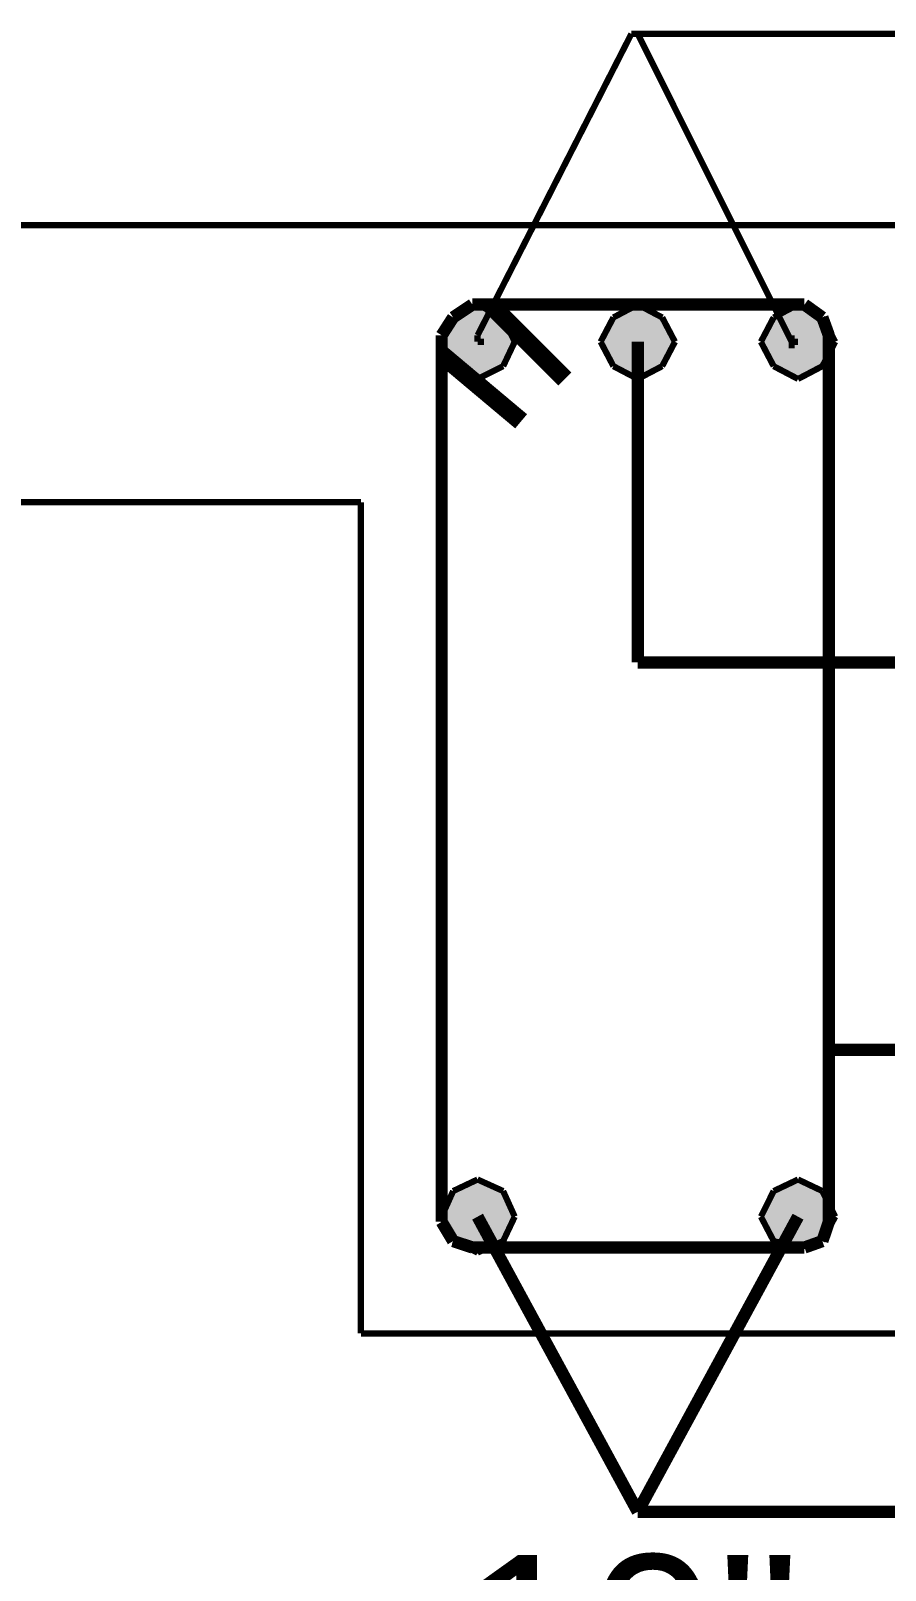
# Model space of a CAD drawing. Header units: millimetres. Extents: x 5 to 350, y 3 to 213.
# Drawn here: x 190.53 to 202.28, y 157.52 to 178.69 of the extents above; entities that cross this region are included whole.
import ezdxf

# ---------------------------------------------------------------- set-up
doc = ezdxf.new("R2010")
doc.units = ezdxf.units.MM
for name, color, linetype in [('H', 251, 'Continuous'), ('P', 255, 'Continuous'), ('T', 255, 'Continuous')]:
    doc.layers.add(name, color=color, linetype=linetype)
doc.styles.get("Standard").update_dxf_attribs({"font": 'arial.ttf'})

msp = doc.modelspace()

# ---------------------------------------------------------------- hatches: boundary and pattern name
at = {"layer": 'H', "linetype": 'Continuous'}
for points in [[(196.338, 174.748), (196.674, 174.925), (197.026, 174.748), (196.338, 174.748)], [(198.543, 174.748), (198.878, 174.925), (199.214, 174.748), (198.543, 174.748)], [(200.748, 174.748), (201.083, 174.925), (201.418, 174.748), (200.748, 174.748)], [(196.18, 174.413), (196.338, 174.748), (197.185, 174.413), (196.18, 174.413)], [(197.185, 174.413), (196.338, 174.748), (197.026, 174.748), (197.185, 174.413)], [(198.367, 174.413), (198.543, 174.748), (199.39, 174.413), (198.367, 174.413)], [(199.39, 174.413), (198.543, 174.748), (199.214, 174.748), (199.39, 174.413)], [(200.572, 174.413), (200.748, 174.748), (201.595, 174.413), (200.572, 174.413)], [(201.595, 174.413), (200.748, 174.748), (201.418, 174.748), (201.595, 174.413)], [(196.338, 174.078), (196.18, 174.413), (197.026, 174.078), (196.338, 174.078)], [(197.026, 174.078), (196.18, 174.413), (197.185, 174.413), (197.026, 174.078)], [(198.543, 174.078), (198.367, 174.413), (199.214, 174.078), (198.543, 174.078)], [(199.214, 174.078), (198.367, 174.413), (199.39, 174.413), (199.214, 174.078)], [(200.748, 174.078), (200.572, 174.413), (201.418, 174.078), (200.748, 174.078)], [(201.418, 174.078), (200.572, 174.413), (201.595, 174.413), (201.418, 174.078)], [(196.674, 173.902), (196.338, 174.078), (197.026, 174.078), (196.674, 173.902)], [(198.878, 173.902), (198.543, 174.078), (199.214, 174.078), (198.878, 173.902)], [(201.083, 173.902), (200.748, 174.078), (201.418, 174.078), (201.083, 173.902)], [(196.338, 162.736), (196.674, 162.895), (197.026, 162.736), (196.338, 162.736)], [(200.748, 162.736), (201.083, 162.895), (201.418, 162.736), (200.748, 162.736)], [(196.18, 162.384), (196.338, 162.736), (197.185, 162.384), (196.18, 162.384)], [(197.185, 162.384), (196.338, 162.736), (197.026, 162.736), (197.185, 162.384)], [(200.572, 162.384), (200.748, 162.736), (201.595, 162.384), (200.572, 162.384)], [(201.595, 162.384), (200.748, 162.736), (201.418, 162.736), (201.595, 162.384)], [(196.338, 162.048), (196.18, 162.384), (197.026, 162.048), (196.338, 162.048)], [(197.026, 162.048), (196.18, 162.384), (197.185, 162.384), (197.026, 162.048)], [(200.748, 162.048), (200.572, 162.384), (201.418, 162.048), (200.748, 162.048)], [(201.418, 162.048), (200.572, 162.384), (201.595, 162.384), (201.418, 162.048)], [(196.674, 161.89), (196.338, 162.048), (197.026, 162.048), (196.674, 161.89)], [(201.083, 161.96), (200.748, 162.048), (201.418, 162.048), (201.083, 161.96)]]:
    msp.add_hatch(color=256, dxfattribs=at).paths.add_polyline_path(points)

# ---------------------------------------------------------------- linework, layer by layer
at = {"layer": 'P'}
for points, const_width in [([(196.674, 174.502), (198.79, 178.647)], 0.085), ([(198.79, 178.647), (206.675, 178.647)], 0.085), ([(200.995, 174.413), (198.878, 178.647)], 0.085), ([(209.797, 176.018), (188.807, 176.018)], 0.085), ([(196.85, 174.925), (197.873, 173.902)], 0.254), ([(196.603, 174.925), (196.338, 174.748)], 0.169), ([(196.674, 174.925), (196.338, 174.748)], 0.085), ([(201.172, 174.925), (196.603, 174.925)], 0.169), ([(197.026, 174.748), (196.674, 174.925)], 0.085), ([(198.878, 174.925), (198.543, 174.748)], 0.085), ([(199.214, 174.748), (198.878, 174.925)], 0.085), ([(201.083, 174.925), (200.748, 174.748)], 0.085), ([(201.418, 174.748), (201.083, 174.925)], 0.085), ([(201.418, 174.748), (201.172, 174.925)], 0.169), ([(196.338, 174.748), (196.18, 174.502)], 0.169), ([(196.338, 174.748), (196.18, 174.413)], 0.085), ([(197.185, 174.413), (197.026, 174.748)], 0.085), ([(198.543, 174.748), (198.367, 174.413)], 0.085), ([(199.39, 174.413), (199.214, 174.748)], 0.085), ([(200.748, 174.748), (200.572, 174.413)], 0.085), ([(201.507, 174.502), (201.418, 174.748)], 0.169), ([(201.595, 174.413), (201.418, 174.748)], 0.085), ([(196.18, 174.502), (196.18, 162.313)], 0.169), ([(196.18, 174.413), (196.338, 174.078)], 0.085), ([(196.674, 174.413), (196.674, 174.502)], 0.085), ([(196.674, 174.413), (196.674, 174.502)], 0.085), ([(196.674, 174.502), (196.674, 174.413)], 0.085), ([(196.762, 174.413), (196.674, 174.413)], 0.085), ([(196.674, 174.413), (196.674, 174.413)], 0.085), ([(197.026, 174.078), (197.185, 174.413)], 0.085), ([(197.185, 174.413), (197.185, 174.413)], 0.085), ([(198.367, 174.413), (198.543, 174.078)], 0.085), ([(198.878, 174.413), (198.878, 170.004)], 0.169), ([(199.214, 174.078), (199.39, 174.413)], 0.085), ([(199.39, 174.413), (199.39, 174.413)], 0.085), ([(200.572, 174.413), (200.748, 174.078)], 0.085), ([(200.995, 174.413), (200.995, 174.502)], 0.085), ([(201.083, 174.413), (200.995, 174.413)], 0.085), ([(200.995, 174.413), (200.995, 174.325)], 0.085), ([(200.995, 174.325), (200.995, 174.413)], 0.085), ([(201.418, 174.078), (201.595, 174.413)], 0.085), ([(201.507, 162.313), (201.507, 174.502)], 0.169), ([(201.595, 174.413), (201.595, 174.413)], 0.085), ([(196.18, 174.237), (197.273, 173.32)], 0.254), ([(196.338, 174.078), (196.674, 173.902)], 0.085), ([(196.674, 173.902), (197.026, 174.078)], 0.085), ([(198.543, 174.078), (198.878, 173.902)], 0.085), ([(198.878, 173.902), (199.214, 174.078)], 0.085), ([(200.748, 174.078), (201.083, 173.902)], 0.085), ([(201.083, 173.902), (201.418, 174.078)], 0.085), ([(188.807, 172.208), (195.068, 172.208)], 0.085), ([(195.068, 172.208), (195.068, 160.778)], 0.085), ([(198.878, 170.004), (206.675, 170.004)], 0.169), ([(201.507, 164.677), (206.587, 164.677)], 0.169), ([(196.338, 162.736), (196.18, 162.384)], 0.085), ([(196.674, 162.895), (196.338, 162.736)], 0.085), ([(197.026, 162.736), (196.674, 162.895)], 0.085), ([(197.185, 162.384), (197.026, 162.736)], 0.085), ([(200.748, 162.736), (200.572, 162.384)], 0.085), ([(201.083, 162.895), (200.748, 162.736)], 0.085), ([(201.418, 162.736), (201.083, 162.895)], 0.085), ([(201.595, 162.384), (201.418, 162.736)], 0.085), ([(196.18, 162.313), (196.338, 162.048)], 0.169), ([(196.18, 162.384), (196.338, 162.048)], 0.085), ([(196.674, 162.384), (198.878, 158.327)], 0.169), ([(197.026, 162.048), (197.185, 162.384)], 0.085), ([(197.185, 162.384), (197.185, 162.384)], 0.085), ([(198.878, 158.327), (201.083, 162.384)], 0.169), ([(200.572, 162.384), (200.748, 162.048)], 0.085), ([(201.418, 162.048), (201.507, 162.313)], 0.169), ([(201.418, 162.048), (201.595, 162.384)], 0.085), ([(201.595, 162.384), (201.595, 162.384)], 0.085), ([(196.338, 162.048), (196.603, 161.96)], 0.169), ([(196.338, 162.048), (196.674, 161.89)], 0.085), ([(196.603, 161.96), (201.172, 161.96)], 0.169), ([(196.603, 161.96), (201.172, 161.96)], 0.085), ([(196.674, 161.89), (197.026, 162.048)], 0.085), ([(200.748, 162.048), (201.083, 161.96)], 0.085), ([(201.083, 161.96), (201.418, 162.048)], 0.085), ([(201.172, 161.96), (201.418, 162.048)], 0.169), ([(195.068, 160.778), (202.688, 160.778)], 0.085), ([(198.878, 158.327), (206.675, 158.327)], 0.169)]:
    msp.add_lwpolyline(points, dxfattribs=dict(at, const_width=const_width))

# ---------------------------------------------------------------- texts
at = {"layer": 'T', "insert": (196.4, 155.4), "char_height": 2.3, "attachment_point": 7}
msp.add_mtext('{\\fArial|b0|i0|c0|p18;10"}', dxfattribs=at)

doc.saveas('drawing.dxf')
